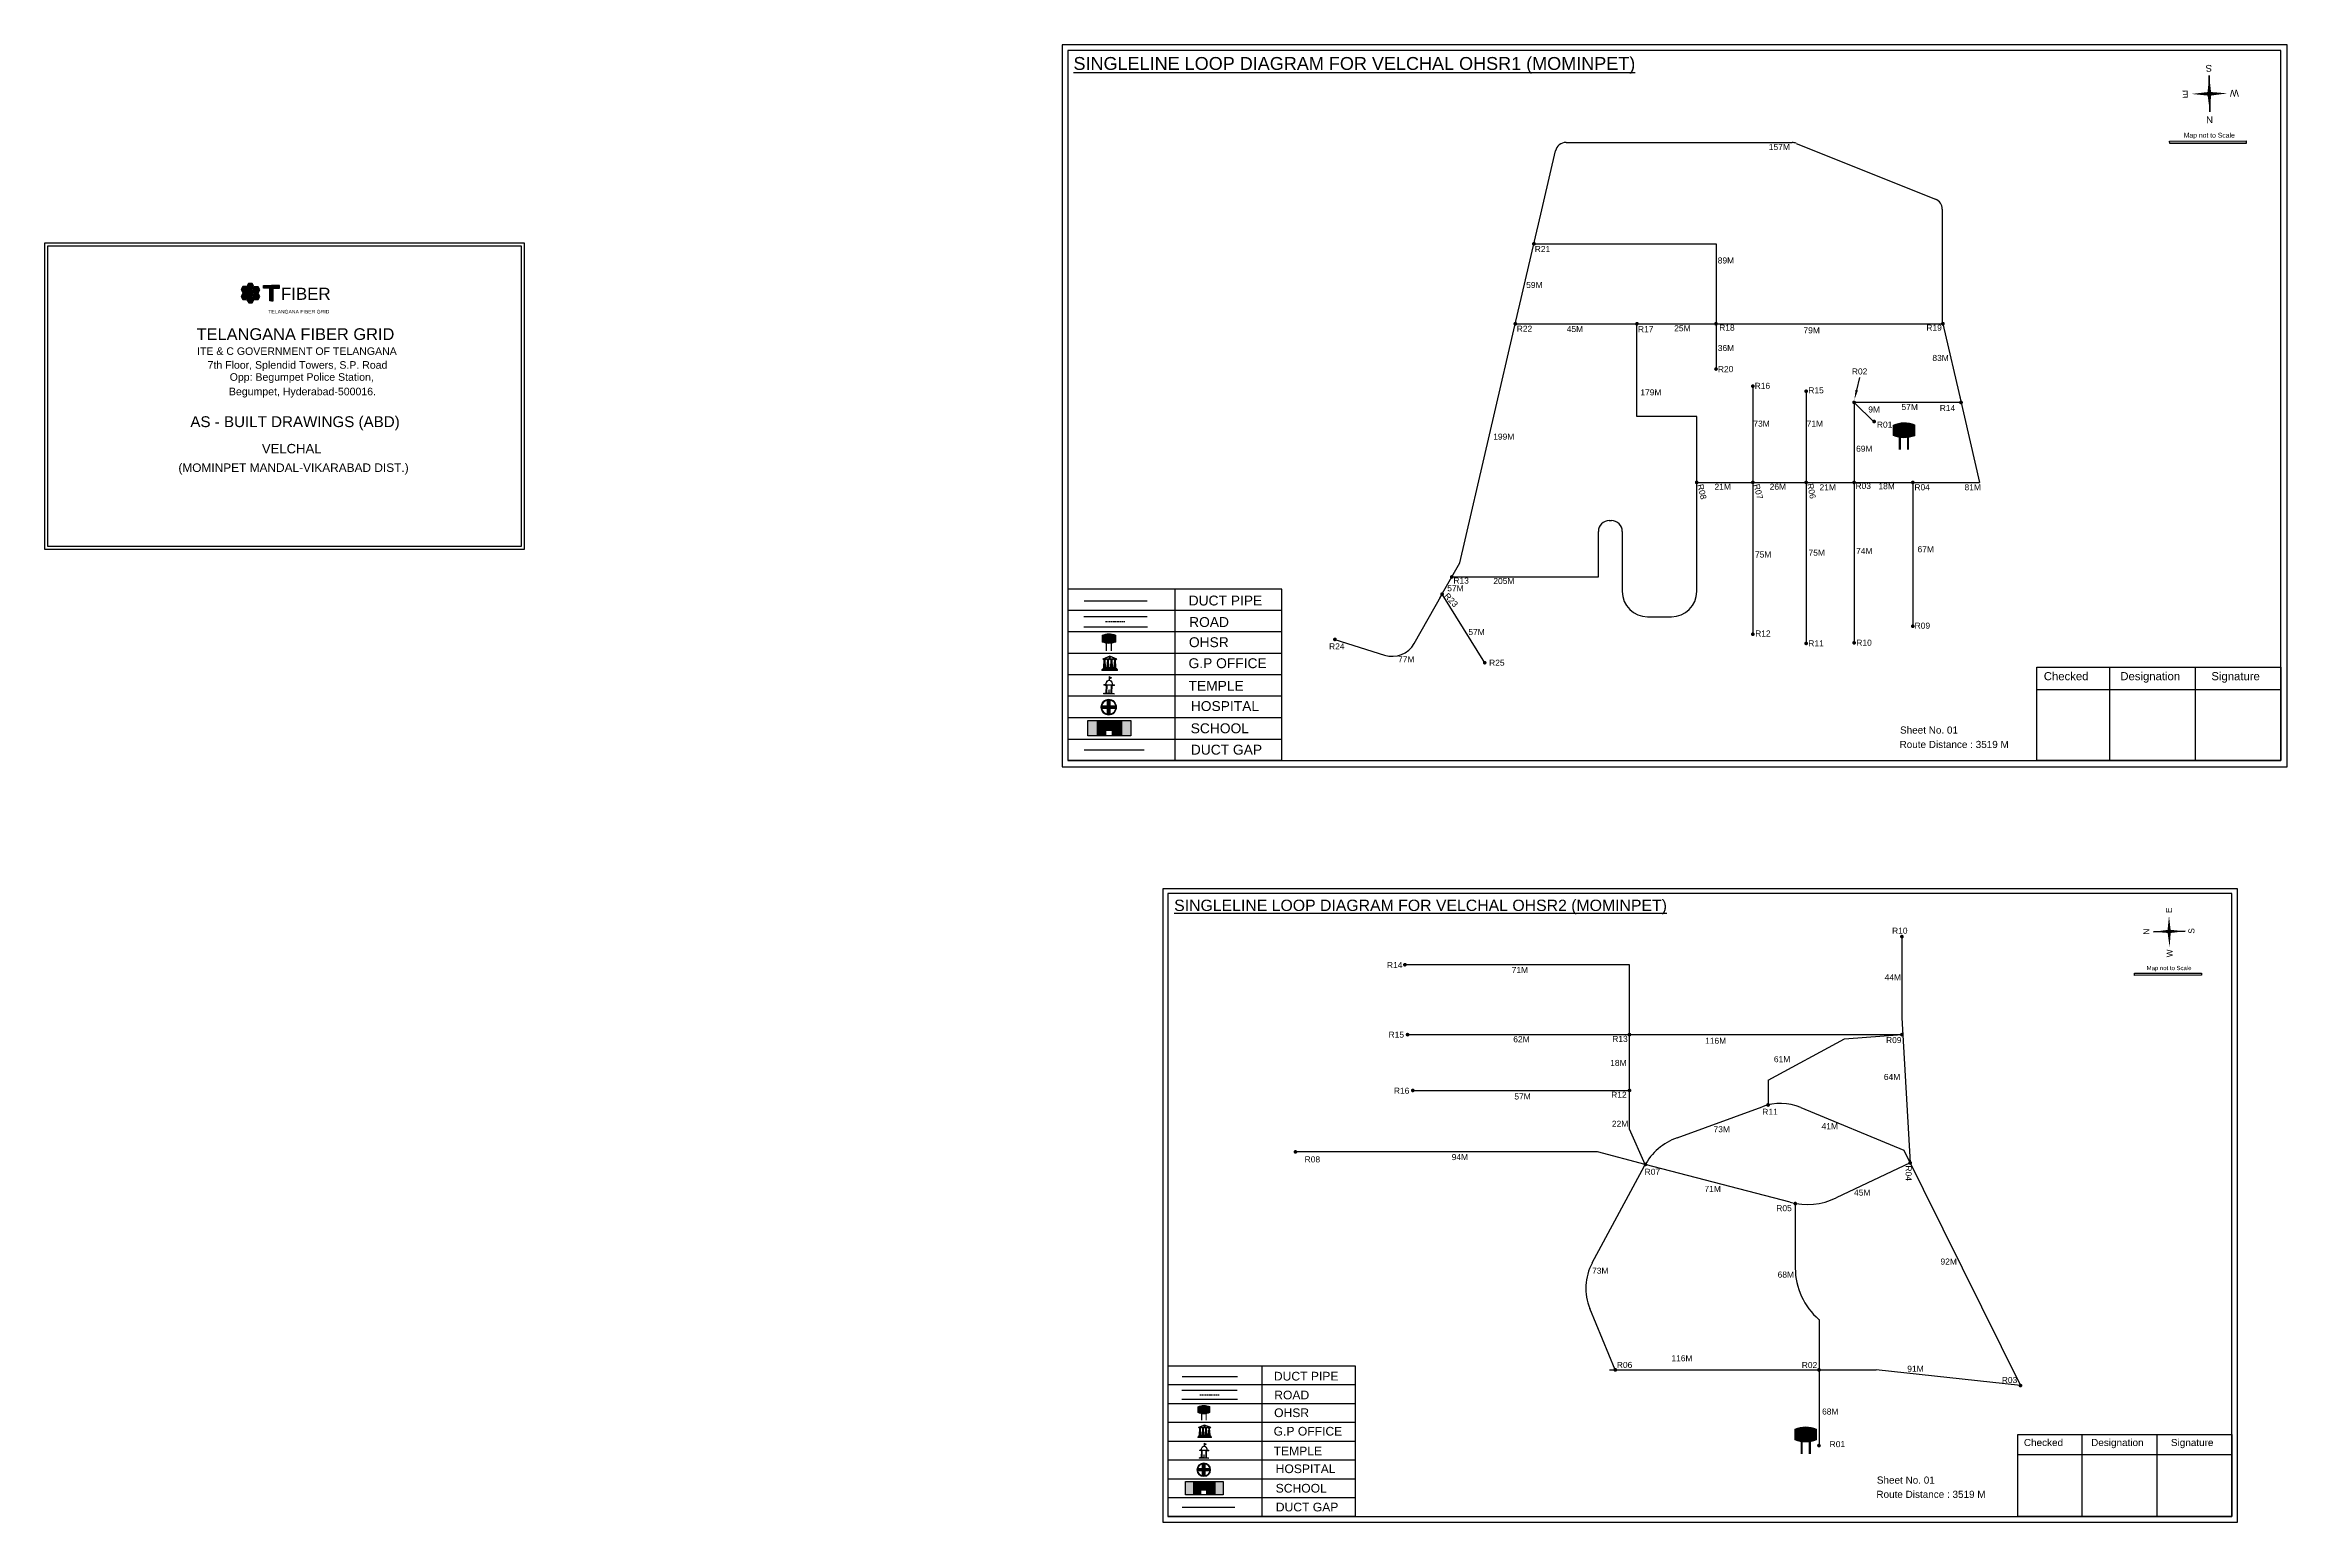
# Model space of a CAD drawing. Header units: inches. Extents: x 740 to 9019, y 644 to 1868.
# Drawn here: x 740 to 2597, y 644 to 1868 of the extents above; entities that cross this region are included whole.
import ezdxf
from ezdxf.enums import TextEntityAlignment as Align

# ---------------------------------------------------------------- set-up
doc = ezdxf.new("R2010")
doc.units = ezdxf.units.IN
doc.header["$MEASUREMENT"] = 0
doc.linetypes.add('DASHEDX2', pattern=[1.5, 1, -0.5])
for name, color, linetype in [('Asbuilt_title', 7, 'Continuous'), ('LANDMARK', 7, 'Continuous'), ('OHT', 7, 'Continuous'), ('pipe', 5, 'Continuous'), ('ROW', 5, 'Continuous')]:
    doc.layers.add(name, color=color, linetype=linetype)
doc.styles.add('200', font='swisse.ttf')
doc.styles.get("Standard").update_dxf_attribs({"font": 'arial.ttf'})

# ---------------------------------------------------------------- blocks, each defined once
blk = doc.blocks.new('OHT')
at = {"linetype": 'Continuous', "lineweight": 0, "true_color": 0x0ffffc}
blk.add_hatch(color=4, dxfattribs=at).paths.add_polyline_path([(0.012, 1), (0, 1, 0.101323), (-0.4, 0.916), (-0.4, 0.525, 0.194075), (0.399, 0.521), (0.399, 0.921, 0.097877)])
at = {"color": 4, "linetype": 'Continuous', "lineweight": 0, "true_color": 0x0ffffc, "flags": 128}
for points in [[(-0.4, 0.525), (-0.4, 0.916)], [(0.399, 0.521), (0.399, 0.921)]]:
    blk.add_lwpolyline(points, dxfattribs=at)
at = {"color": 4, "linetype": 'Continuous', "lineweight": 0, "true_color": 0x0ffffc, "const_width": 0.075, "flags": 128}
for points in [[(-0.15, 0), (-0.15, 0.475)], [(0.15, 0), (0.15, 0.473)]]:
    blk.add_lwpolyline(points, dxfattribs=at)
at = {"color": 4, "linetype": 'Continuous', "lineweight": 0, "true_color": 0x0ffffc}
for centre, radius, start, end in [((0.006, -0.019), 1.019, 67.31091, 113.47108), ((0.004, 1.513), 1.068, 247.76824, 291.70073)]:
    blk.add_arc(centre, radius, start, end, dxfattribs=at)
blk = doc.blocks.new('Government_Office')
at = {"linetype": 'Continuous', "lineweight": 0, "true_color": 0xff0000}
for points in [[(-0.5, 0.05), (0.5, 0.05), (0.5, 0), (-0.5, 0)], [(-0.45, 0.08), (-0.45, 0.12), (0.45, 0.12), (0.45, 0.08)], [(-0.4, 0.14), (-0.4, 0.18), (0.4, 0.18), (0.4, 0.14)]]:
    blk.add_hatch(color=1, dxfattribs=at).paths.add_polyline_path(points)
h = blk.add_hatch(color=1, dxfattribs=at)
h.paths.add_polyline_path([(0.44, 0.72), (0.45, 0.75), (0, 0.93), (-0.45, 0.75), (-0.44, 0.72)])
h.paths.add_polyline_path([(0.36, 0.75), (-0.36, 0.75), (0, 0.9)], flags=16)
h.paths.add_polyline_path([(0, 0.78, -1), (0, 0.87, -1)], flags=0)
h = blk.add_hatch(color=1, dxfattribs=at)
edge = h.paths.add_edge_path()
edge.add_line((-0.27, 0.2), (-0.3, 0.68))
edge.add_line((-0.3, 0.68), (-0.29, 0.68))
edge.add_arc((-0.28, 0.69), 0.0176, 225.304, 441.5659)
edge.add_line((-0.28, 0.7), (-0.39, 0.7))
edge.add_arc((-0.39, 0.69), 0.0176, 98.4341, 314.696)
edge.add_line((-0.38, 0.68), (-0.37, 0.68))
edge.add_line((-0.37, 0.68), (-0.4, 0.2))
edge.add_line((-0.4, 0.2), (-0.27, 0.2))
h = blk.add_hatch(color=1, dxfattribs=at)
edge = h.paths.add_edge_path()
edge.add_line((-0.05, 0.2), (-0.07, 0.68))
edge.add_line((-0.07, 0.68), (-0.07, 0.68))
edge.add_arc((-0.05, 0.69), 0.0176, 225.304, 441.5659)
edge.add_line((-0.05, 0.7), (-0.17, 0.7))
edge.add_arc((-0.17, 0.69), 0.0176, 98.4341, 314.696)
edge.add_line((-0.16, 0.68), (-0.15, 0.68))
edge.add_line((-0.15, 0.68), (-0.18, 0.2))
edge.add_line((-0.18, 0.2), (-0.05, 0.2))
h = blk.add_hatch(color=1, dxfattribs=at)
edge = h.paths.add_edge_path()
edge.add_arc((0, 0.83), 0.0467, 90, 270)
edge.add_arc((0, 0.83), 0.0467, 270, 450)
h = blk.add_hatch(color=1, dxfattribs=at)
edge = h.paths.add_edge_path()
edge.add_line((0.18, 0.2), (0.15, 0.68))
edge.add_line((0.15, 0.68), (0.16, 0.68))
edge.add_arc((0.17, 0.69), 0.0176, 225.304, 441.5659)
edge.add_line((0.17, 0.7), (0.05, 0.7))
edge.add_arc((0.05, 0.69), 0.0176, 98.4341, 314.696)
edge.add_line((0.07, 0.68), (0.07, 0.68))
edge.add_line((0.07, 0.68), (0.05, 0.2))
edge.add_line((0.05, 0.2), (0.18, 0.2))
h = blk.add_hatch(color=1, dxfattribs=at)
edge = h.paths.add_edge_path()
edge.add_line((0.4, 0.2), (0.37, 0.68))
edge.add_line((0.37, 0.68), (0.38, 0.68))
edge.add_arc((0.39, 0.69), 0.0176, 225.304, 441.5659)
edge.add_line((0.4, 0.7), (0.28, 0.7))
edge.add_arc((0.28, 0.69), 0.0176, 98.4341, 314.696)
edge.add_line((0.29, 0.68), (0.3, 0.68))
edge.add_line((0.3, 0.68), (0.27, 0.2))
edge.add_line((0.27, 0.2), (0.4, 0.2))
at = {"color": 1, "linetype": 'Continuous', "lineweight": 0, "true_color": 0xff0000, "flags": 128}
for points in [[(-0.5, 0.05), (0.5, 0.05), (0.5, 0), (-0.5, 0)], [(-0.45, 0.75), (-0.44, 0.72), (0.44, 0.72), (0.45, 0.75), (0, 0.93)], [(-0.45, 0.08), (-0.45, 0.12), (0.45, 0.12), (0.45, 0.08)], [(-0.4, 0.14), (-0.4, 0.18), (0.4, 0.18), (0.4, 0.14)], [(-0.36, 0.75), (0.36, 0.75), (0, 0.9)]]:
    blk.add_lwpolyline(points, close=True, dxfattribs=at)
for points in [[(-0.27, 0.2), (-0.3, 0.68), (-0.29, 0.68, 1.379694), (-0.28, 0.7), (-0.39, 0.7, 1.379694), (-0.38, 0.68), (-0.37, 0.68), (-0.4, 0.2)], [(-0.05, 0.2), (-0.07, 0.68), (-0.07, 0.68, 1.379694), (-0.05, 0.7), (-0.17, 0.7, 1.379694), (-0.16, 0.68), (-0.15, 0.68), (-0.18, 0.2)], [(0, 0.87, 1), (0, 0.78, 1)], [(0.18, 0.2), (0.15, 0.68), (0.16, 0.68, 1.379694), (0.17, 0.7), (0.05, 0.7, 1.379694), (0.07, 0.68), (0.07, 0.68), (0.05, 0.2)], [(0.4, 0.2), (0.37, 0.68), (0.38, 0.68, 1.379694), (0.4, 0.7), (0.28, 0.7, 1.379694), (0.29, 0.68), (0.3, 0.68), (0.27, 0.2)]]:
    blk.add_lwpolyline(points, format="xyb", close=True, dxfattribs=at)
blk = doc.blocks.new('Temple')
at = {"linetype": 'Continuous', "lineweight": 0, "true_color": 0xff0000}
h = blk.add_hatch(color=1, dxfattribs=at)
edge = h.paths.add_edge_path()
edge.add_line((0.17, 0.49), (0.22, 0.49))
edge.add_line((0.22, 0.49), (0.22, 0.5))
edge.add_line((0.22, 0.5), (0.31, 0.5))
edge.add_line((0.31, 0.5), (0.31, 0.53))
edge.add_line((0.31, 0.53), (0.26, 0.53))
edge.add_line((0.26, 0.53), (0.26, 0.54))
edge.add_line((0.26, 0.54), (0.2, 0.54))
edge.add_spline(control_points=[(0.2, 0.54), (0.2, 0.59), (0.19, 0.64), (0.14, 0.74), (0.09, 0.79), (0.03, 0.8), (0.02, 0.81), (0.01, 0.81)], knot_values=[4.712389, 4.712389, 4.712389, 4.712389, 5.278166, 5.278166, 6.117402, 6.117402, 6.223801, 6.223801, 6.223801, 6.223801], degree=3, periodic=0)
edge.add_line((0.01, 0.81), (0.01, 0.79))
edge.add_line((0.01, 0.79), (-0.01, 0.79))
edge.add_line((-0.01, 0.79), (-0.01, 0.81))
edge.add_spline(control_points=[(-0.01, 0.81), (-0.05, 0.8), (-0.1, 0.78), (-0.17, 0.7), (-0.2, 0.63), (-0.2, 0.55), (-0.2, 0.55), (-0.2, 0.54)], knot_values=[6.343965, 6.343965, 6.343965, 6.343965, 6.956638, 6.956638, 7.795874, 7.795874, 7.853982, 7.853982, 7.853982, 7.853982], degree=3, periodic=0)
edge.add_line((-0.2, 0.54), (-0.26, 0.54))
edge.add_line((-0.26, 0.54), (-0.26, 0.53))
edge.add_line((-0.26, 0.53), (-0.31, 0.53))
edge.add_line((-0.31, 0.53), (-0.31, 0.5))
edge.add_line((-0.31, 0.5), (-0.22, 0.5))
edge.add_line((-0.22, 0.5), (-0.22, 0.49))
edge.add_line((-0.22, 0.49), (-0.17, 0.49))
edge.add_line((-0.17, 0.49), (-0.17, 0.07))
edge.add_arc((-0.2, 0.07), 0.03, -90, 0, ccw=False)
edge.add_line((-0.2, 0.04), (-0.26, 0.04))
edge.add_line((-0.26, 0.04), (-0.26, 0.03))
edge.add_line((-0.26, 0.03), (-0.31, 0.03))
edge.add_line((-0.31, 0.03), (-0.31, 0))
edge.add_line((-0.31, 0), (0.31, 0))
edge.add_line((0.31, 0), (0.31, 0.03))
edge.add_line((0.31, 0.03), (0.26, 0.03))
edge.add_line((0.26, 0.03), (0.26, 0.04))
edge.add_line((0.26, 0.04), (0.2, 0.04))
edge.add_arc((0.2, 0.07), 0.03, 180, 270, ccw=False)
edge.add_line((0.17, 0.07), (0.17, 0.49))
h.paths.add_polyline_path([(0.12, 0.07, -0.414214), (0.1, 0.04), (0.05, 0.04), (0.05, 0.03), (-0.05, 0.03), (-0.05, 0.04), (-0.1, 0.04, -0.414214), (-0.12, 0.07), (-0.12, 0.5), (0.12, 0.5)], flags=16)
edge = h.paths.add_edge_path(flags=16)
edge.add_ellipse((0, 0.54), major_axis=(0, 0.242), ratio=0.722808, start_angle=270, end_angle=450, ccw=False)
edge.add_line((0.17, 0.54), (-0.17, 0.54))
h.paths.add_polyline_path([(0.01, 0.23), (0.01, 0.07), (-0.01, 0.07), (-0.01, 0.23)], flags=0)
at = {"linetype": 'Continuous', "lineweight": 0, "true_color": 0xe66000}
blk.add_hatch(color=32, dxfattribs=at).paths.add_polyline_path([(-0.01, 1), (0.15, 0.93), (0, 0.85)])
at = {"linetype": 'Continuous', "lineweight": 0, "true_color": 0xff0000}
h = blk.add_hatch(color=1, dxfattribs=at)
edge = h.paths.add_edge_path()
edge.add_line((0.01, 0.86), (0, 0.85))
edge.add_line((0, 0.85), (0, 0.93))
edge.add_line((0, 0.93), (-0.01, 0.93))
edge.add_line((-0.01, 0.93), (-0.01, 0.81))
edge.add_spline(control_points=[(-0.01, 0.81), (0, 0.81), (0, 0.81), (0.01, 0.81)], knot_values=[6.223801, 6.223801, 6.223801, 6.223801, 6.343965, 6.343965, 6.343965, 6.343965], degree=3, periodic=0)
edge.add_line((0.01, 0.81), (0.01, 0.86))
h = blk.add_hatch(color=1, dxfattribs=at)
edge = h.paths.add_edge_path()
edge.add_line((0.01, 0.79), (0.01, 0.81))
edge.add_spline(control_points=[(0.01, 0.81), (0, 0.81), (0, 0.81), (-0.01, 0.81)], knot_values=[6.223801, 6.223801, 6.223801, 6.223801, 6.343965, 6.343965, 6.343965, 6.343965], degree=3, periodic=0)
edge.add_line((-0.01, 0.81), (-0.01, 0.79))
edge.add_line((-0.01, 0.79), (0.01, 0.79))
at = {"color": 1, "linetype": 'Continuous', "lineweight": 0, "true_color": 0xff0000, "flags": 128}
blk.add_lwpolyline([(0.2, 0.54), (0.26, 0.54), (0.26, 0.53), (0.31, 0.53), (0.31, 0.5), (0.22, 0.5), (0.22, 0.49), (0.17, 0.49), (0.17, 0.07, 0.414214), (0.2, 0.04), (0.26, 0.04), (0.26, 0.03), (0.31, 0.03), (0.31, 0), (-0.31, 0), (-0.31, 0.03), (-0.26, 0.03), (-0.26, 0.04), (-0.2, 0.04, 0.414214), (-0.17, 0.07), (-0.17, 0.49), (-0.22, 0.49), (-0.22, 0.5), (-0.31, 0.5), (-0.31, 0.53), (-0.26, 0.53), (-0.26, 0.54), (-0.2, 0.54)], format="xyb", dxfattribs=at)
blk.add_lwpolyline([(-0.17, 0.54), (0.17, 0.54)], dxfattribs=at)
blk.add_lwpolyline([(0.12, 0.5), (0.12, 0.07, -0.414214), (0.1, 0.04), (0.05, 0.04), (0.05, 0.03), (-0.05, 0.03), (-0.05, 0.04), (-0.1, 0.04, -0.414214), (-0.12, 0.07), (-0.12, 0.5)], format="xyb", close=True, dxfattribs=at)
at = {"color": 32, "linetype": 'Continuous', "lineweight": 0, "true_color": 0xe66000, "flags": 128}
blk.add_lwpolyline([(-0.01, 1), (0.15, 0.93), (0, 0.85), (-0.01, 1)], dxfattribs=at)
at = {"color": 1, "linetype": 'Continuous', "lineweight": 0, "true_color": 0xff0000, "flags": 128}
for points in [[(0.01, 0.93), (-0.01, 0.93), (-0.01, 0.79), (0.01, 0.79)], [(0.01, 0.23), (-0.01, 0.23), (-0.01, 0.07), (0.01, 0.07)]]:
    blk.add_lwpolyline(points, close=True, dxfattribs=at)
at = {"color": 1, "linetype": 'Continuous', "lineweight": 0, "true_color": 0xff0000}
blk.add_ellipse((0, 0.54), major_axis=(0, 0.242), ratio=0.722808, start_param=4.712389, end_param=7.853982, dxfattribs=at)
blk.add_open_spline([(0.2, 0.54), (0.2, 0.59), (0.19, 0.64), (0.14, 0.74), (0.09, 0.79), (-0.02, 0.82), (-0.08, 0.79), (-0.17, 0.7), (-0.2, 0.63), (-0.2, 0.55), (-0.2, 0.55), (-0.2, 0.54)], degree=3, knots=[4.712389, 4.712389, 4.712389, 4.712389, 5.278166, 5.278166, 6.117402, 6.117402, 6.956638, 6.956638, 7.795874, 7.795874, 7.853982, 7.853982, 7.853982, 7.853982], dxfattribs=at)
blk = doc.blocks.new('*U16')
at = {"color": 0, "linetype": 'DASHEDX2', "transparency": 16777216}
blk.add_line((-8.2, 0), (8, 0), dxfattribs=at)
blk = doc.blocks.new('Hospital')
at = {"linetype": 'Continuous', "lineweight": 0, "true_color": 0x000000}
h = blk.add_hatch(color=18, dxfattribs=at)
h.paths.add_polyline_path([(-0.5, 0, 1), (0.5, 0, 1)])
h.paths.add_polyline_path([(0.45, 0, -1), (-0.45, 0, -1)], flags=16)
at = {"linetype": 'Continuous', "true_color": 0xff0000}
blk.add_hatch(color=1, dxfattribs=at).paths.add_polyline_path([(-0.39, 0.08), (-0.08, 0.08), (-0.08, 0.39), (0.08, 0.39), (0.08, 0.08), (0.39, 0.08), (0.39, -0.08), (0.08, -0.08), (0.08, -0.39), (-0.08, -0.39), (-0.08, -0.08), (-0.39, -0.08)])
at = {"color": 1, "linetype": 'Continuous', "true_color": 0xff0000, "flags": 128}
blk.add_lwpolyline([(-0.39, 0.08), (-0.08, 0.08), (-0.08, 0.39), (0.08, 0.39), (0.08, 0.08), (0.39, 0.08), (0.39, -0.08), (0.08, -0.08), (0.08, -0.39), (-0.08, -0.39), (-0.08, -0.08), (-0.39, -0.08)], close=True, dxfattribs=at)
at = {"color": 18, "linetype": 'Continuous', "lineweight": 0, "true_color": 0x000000}
for radius in [0.5, 0.446]:
    blk.add_circle((0, 0), radius, dxfattribs=at)
blk = doc.blocks.new('*U18')
at = {"color": 0, "linetype": 'DASHEDX2', "transparency": 16777216}
blk.add_line((-8.2, 0), (8, 0), dxfattribs=at)

msp = doc.modelspace()

# ---------------------------------------------------------------- hatches: boundary and pattern name
at = {"true_color": 0x0093dd}
h = msp.add_hatch(color=142, dxfattribs=at)
h.dxf.hatch_style = 1
h.paths.add_polyline_path([(2499.7, 1788.1), (2499.8, 1786), (2563, 1786.1), (2563, 1788.2)])
at = {"ltscale": 0.5}
h = msp.add_hatch(color=5, dxfattribs=at)
h.dxf.hatch_style = 1
h.paths.add_polyline_path([(1974.7, 1703, 1), (1971.5, 1703, 1)])
h = msp.add_hatch(color=256)
h.set_gradient(color1=(102, 0, 204), color2=(102, 0, 204), tint=1)
h.paths.add_polyline_path([(911.3, 1659.7), (912.7, 1662.1), (911.3, 1664.6), (908.4, 1664.6), (907, 1662.2), (908.4, 1659.7)])
h.paths.add_polyline_path([(911.3, 1665.2), (912.7, 1667.7), (911.3, 1670.1), (908.4, 1670.2), (907, 1667.7), (908.4, 1665.2)])
h.paths.add_polyline_path([(902.1, 1665.2), (903.5, 1662.7), (906.4, 1662.7), (907.9, 1665.2), (906.4, 1667.7), (903.6, 1667.7)])
h.paths.add_polyline_path([(903.5, 1657), (906.4, 1657), (907.9, 1659.5), (906.4, 1662), (903.6, 1662), (902.1, 1659.5)])
h.paths.add_polyline_path([(907, 1656.6), (908.5, 1654.1), (911.3, 1654.1), (912.8, 1656.6), (911.4, 1659.1), (908.5, 1659.1)])
h.paths.add_polyline_path([(913.3, 1656.8), (916.2, 1656.8), (917.6, 1659.3), (916.2, 1661.8), (913.3, 1661.8), (911.9, 1659.3)])
h.paths.add_polyline_path([(916.2, 1667.4), (913.3, 1667.4), (911.9, 1664.9), (913.3, 1662.5), (916.2, 1662.4), (917.6, 1664.9)])
h = msp.add_hatch(color=256)
h.set_gradient(color1=(102, 0, 204), color2=(102, 0, 204), tint=1)
h.paths.add_polyline_path([(928.7, 1666.4), (934, 1666.4), (934, 1668.5), (927.4, 1668.5), (920.8, 1668.5), (920.8, 1666.4), (926.1, 1666.4), (926.1, 1655.9), (927.4, 1655.9), (928.7, 1655.9)])
h = msp.add_hatch(color=5, dxfattribs=at)
h.dxf.hatch_style = 1
h.paths.add_polyline_path([(1959.3, 1636.8, 1), (1956.1, 1636.8, 1)])
h = msp.add_hatch(color=5, dxfattribs=at)
h.dxf.hatch_style = 1
h.paths.add_polyline_path([(2060, 1636.8, 1), (2056.9, 1636.8, 1)])
h = msp.add_hatch(color=5, dxfattribs=at)
h.dxf.hatch_style = 1
h.paths.add_polyline_path([(2125.5, 1636.8, 1), (2122.4, 1636.8, 1)])
h = msp.add_hatch(color=5, dxfattribs=at)
h.dxf.hatch_style = 1
h.paths.add_polyline_path([(2313.5, 1636.8, 1), (2310.3, 1636.8, 1)])
h = msp.add_hatch(color=5, dxfattribs=at)
h.dxf.hatch_style = 1
h.paths.add_polyline_path([(2125.5, 1599.3, 1), (2122.4, 1599.3, 1)])
h = msp.add_hatch(color=5, dxfattribs=at)
h.dxf.hatch_style = 1
h.paths.add_polyline_path([(2156, 1585.1, 1), (2152.9, 1585.1, 1)])
h = msp.add_hatch(color=5, dxfattribs=at)
h.dxf.hatch_style = 1
h.paths.add_polyline_path([(2200.2, 1580.9, 1), (2197.1, 1580.9, 1)])
h = msp.add_hatch(color=5, dxfattribs=at)
h.dxf.hatch_style = 1
h.paths.add_polyline_path([(2239.9, 1571.7, 1), (2236.8, 1571.7, 1)])
h = msp.add_hatch(color=5, dxfattribs=at)
h.dxf.hatch_style = 1
h.paths.add_polyline_path([(2328.5, 1571.7, 1), (2325.3, 1571.7, 1)])
h = msp.add_hatch(color=5, dxfattribs=at)
h.dxf.hatch_style = 1
h.paths.add_polyline_path([(2256.5, 1555.8, 1), (2253.4, 1555.8, 1)])
h = msp.add_hatch(color=5, dxfattribs=at)
h.dxf.hatch_style = 1
h.paths.add_polyline_path([(2109.5, 1505.4, 1), (2106.4, 1505.4, 1)])
h = msp.add_hatch(color=5, dxfattribs=at)
h.dxf.hatch_style = 1
h.paths.add_polyline_path([(2156, 1505.4, 1), (2152.9, 1505.4, 1)])
h = msp.add_hatch(color=5, dxfattribs=at)
h.dxf.hatch_style = 1
h.paths.add_polyline_path([(2200.2, 1505.4, 1), (2197.1, 1505.4, 1)])
h = msp.add_hatch(color=5, dxfattribs=at)
h.dxf.hatch_style = 1
h.paths.add_polyline_path([(2239.9, 1505.4, 1), (2236.8, 1505.4, 1)])
h = msp.add_hatch(color=5, dxfattribs=at)
h.dxf.hatch_style = 1
h.paths.add_polyline_path([(2288.5, 1505.4, 1), (2285.4, 1505.4, 1)])
h = msp.add_hatch(color=5, dxfattribs=at)
h.dxf.hatch_style = 1
h.paths.add_polyline_path([(1898.6, 1412.9, 1), (1895.5, 1412.9, 1)])
h = msp.add_hatch(color=5, dxfattribs=at)
h.dxf.hatch_style = 1
h.paths.add_polyline_path([(1906.6, 1427.1, 1), (1903.5, 1427.1, 1)])
h = msp.add_hatch(color=5, dxfattribs=at)
h.dxf.hatch_style = 1
h.paths.add_polyline_path([(1809.8, 1375.4, 1), (1806.7, 1375.4, 1)])
h = msp.add_hatch(color=5, dxfattribs=at)
h.dxf.hatch_style = 1
h.paths.add_polyline_path([(2156, 1379.7, 1), (2152.9, 1379.7, 1)])
h = msp.add_hatch(color=5, dxfattribs=at)
h.dxf.hatch_style = 1
h.paths.add_polyline_path([(2288.5, 1386.3, 1), (2285.4, 1386.3, 1)])
h = msp.add_hatch(color=5, dxfattribs=at)
h.dxf.hatch_style = 1
h.paths.add_polyline_path([(1933.9, 1356.1, 1), (1930.8, 1356.1, 1)])
h = msp.add_hatch(color=5, dxfattribs=at)
h.dxf.hatch_style = 1
h.paths.add_polyline_path([(2200.2, 1372.1, 1), (2197.1, 1372.1, 1)])
h = msp.add_hatch(color=5, dxfattribs=at)
h.dxf.hatch_style = 1
h.paths.add_polyline_path([(2239.9, 1372.6, 1), (2236.8, 1372.6, 1)])
at = {"true_color": 0xc8c92d}
h = msp.add_hatch(color=52, dxfattribs=at)
h.dxf.hatch_style = 1
h.paths.add_polyline_path([(1610.8, 1308.2), (1603.7, 1308.2), (1603.7, 1295.6), (1610.8, 1295.6)])
h.paths.add_polyline_path([(1639.1, 1308.2), (1632.1, 1308.2), (1632.1, 1295.6), (1639.1, 1295.6)])
at = {"true_color": 0x293189}
h = msp.add_hatch(color=177, dxfattribs=at)
h.dxf.hatch_style = 1
h.paths.add_polyline_path([(1632.1, 1308.2), (1610.8, 1308.2), (1610.8, 1295.6), (1618.8, 1295.6), (1618.8, 1299.7), (1623.2, 1299.7), (1623.2, 1295.6), (1632.1, 1295.6)])
h.paths.add_polyline_path([(1613.8, 1305.4), (1612.2, 1305.4), (1612.2, 1306.8), (1613.8, 1306.8)], flags=16)
h.paths.add_polyline_path([(1628.5, 1305.4), (1628.5, 1306.8), (1630.1, 1306.8), (1630.1, 1305.4)], flags=16)
at = {"ltscale": 0.5}
h = msp.add_hatch(color=5, dxfattribs=at)
h.dxf.hatch_style = 1
h.paths.add_polyline_path([(2279.5, 1129.3, 1), (2276.4, 1129.3, 1)])
h = msp.add_hatch(color=5, dxfattribs=at)
h.dxf.hatch_style = 1
h.paths.add_polyline_path([(1867.8, 1106, 1), (1864.7, 1106, 1)])
at = {"true_color": 0x0093dd}
h = msp.add_hatch(color=142, dxfattribs=at)
h.dxf.hatch_style = 1
h.paths.add_polyline_path([(2470.5, 1099), (2470.5, 1097.2), (2526, 1097.3), (2526, 1099.1)])
at = {"ltscale": 0.5}
h = msp.add_hatch(color=5, dxfattribs=at)
h.dxf.hatch_style = 1
h.paths.add_polyline_path([(1870, 1048.1, 1), (1866.9, 1048.1, 1)])
h = msp.add_hatch(color=5, dxfattribs=at)
h.dxf.hatch_style = 1
h.paths.add_polyline_path([(2053.8, 1048.1, 1), (2050.7, 1048.1, 1)])
h = msp.add_hatch(color=5, dxfattribs=at)
h.dxf.hatch_style = 1
h.paths.add_polyline_path([(2279.5, 1048.1, 1), (2276.4, 1048.1, 1)])
h = msp.add_hatch(color=5, dxfattribs=at)
h.dxf.hatch_style = 1
h.paths.add_polyline_path([(1874.3, 1001.9, 1), (1871.2, 1001.9, 1)])
h = msp.add_hatch(color=5, dxfattribs=at)
h.dxf.hatch_style = 1
h.paths.add_polyline_path([(2053.8, 1001.9, 1), (2050.7, 1001.9, 1)])
h = msp.add_hatch(color=5, dxfattribs=at)
h.dxf.hatch_style = 1
h.paths.add_polyline_path([(2168.7, 989.9, 1), (2165.5, 989.9, 1)])
h = msp.add_hatch(color=5, dxfattribs=at)
h.dxf.hatch_style = 1
h.paths.add_polyline_path([(1777.1, 951, 1), (1774, 951, 1)])
h = msp.add_hatch(color=5, dxfattribs=at)
h.dxf.hatch_style = 1
h.paths.add_polyline_path([(2067, 940.6, 1), (2063.9, 940.6, 1)])
h = msp.add_hatch(color=5, dxfattribs=at)
h.dxf.hatch_style = 1
h.paths.add_polyline_path([(2286.3, 941.9, 1), (2283.2, 941.9, 1)])
h = msp.add_hatch(color=5, dxfattribs=at)
h.dxf.hatch_style = 1
h.paths.add_polyline_path([(2191.2, 908.2, 1), (2188.1, 908.2, 1)])
h = msp.add_hatch(color=5, dxfattribs=at)
h.dxf.hatch_style = 1
h.paths.add_polyline_path([(2042.1, 770.5, 1), (2039, 770.5, 1)])
h = msp.add_hatch(color=5, dxfattribs=at)
h.dxf.hatch_style = 1
h.paths.add_polyline_path([(2210.8, 770.5, 1), (2207.7, 770.5, 1)])
h = msp.add_hatch(color=5, dxfattribs=at)
h.dxf.hatch_style = 1
h.paths.add_polyline_path([(2377.7, 757.5, 1), (2374.6, 757.5, 1)])
h = msp.add_hatch(color=5, dxfattribs=at)
h.dxf.hatch_style = 1
h.paths.add_polyline_path([(2210.8, 707.8, 1), (2207.7, 707.8, 1)])
at = {"true_color": 0xc8c92d}
h = msp.add_hatch(color=52, dxfattribs=at)
h.dxf.hatch_style = 1
h.paths.add_polyline_path([(1690.7, 678.1), (1684.5, 678.1), (1684.5, 667), (1690.7, 667)])
h.paths.add_polyline_path([(1715.5, 678.1), (1709.4, 678.1), (1709.4, 667), (1715.5, 667)])
at = {"true_color": 0x293189}
h = msp.add_hatch(color=177, dxfattribs=at)
h.dxf.hatch_style = 1
h.paths.add_polyline_path([(1709.4, 678.1), (1690.7, 678.1), (1690.7, 667), (1697.7, 667), (1697.7, 670.6), (1701.6, 670.6), (1701.6, 667), (1709.4, 667)])
h.paths.add_polyline_path([(1693.4, 675.6), (1692, 675.6), (1692, 676.9), (1693.4, 676.9)], flags=16)
h.paths.add_polyline_path([(1706.2, 675.6), (1706.2, 676.9), (1707.6, 676.9), (1707.6, 675.6)], flags=16)

# ---------------------------------------------------------------- linework, layer by layer
for p, q in [((2532.5, 1842.3), (2533, 1812.4)), ((2533, 1812.4), (2532.5, 1842.3)), ((2532.5, 1842.3), (2533, 1812.4)), ((2532.7, 1827.4), (2532.5, 1842.3)), ((920.8, 1666.4), (920.8, 1668.5)), ((920.8, 1668.5), (927.4, 1668.5)), ((926.1, 1666.4), (920.8, 1666.4)), ((926.1, 1655.9), (926.1, 1666.4)), ((927.4, 1655.9), (926.1, 1655.9)), ((934, 1668.5), (927.4, 1668.5)), ((928.7, 1655.9), (927.4, 1655.9)), ((927.4, 1655.9), (928.7, 1655.9)), ((928.7, 1655.9), (928.7, 1666.4)), ((928.7, 1666.4), (934, 1666.4)), ((934, 1666.4), (934, 1668.5)), ((2240.5, 1581.8), (2243, 1592.3)), ((1587, 1417), (1587, 1276.6)), ((1675.7, 1417), (1675.7, 1275.2)), ((1764.3, 1399.3), (1587, 1399.3)), ((1600.3, 1394.4), (1652.6, 1394.4)), ((1764.3, 1381.6), (1587, 1381.6)), ((1600.3, 1385.8), (1652.9, 1385.8)), ((1764.3, 1363.8), (1587, 1363.8)), ((1764.3, 1346.1), (1587, 1346.1)), ((1764.3, 1328.4), (1587, 1328.4)), ((1587, 1310.6), (1764.3, 1310.6)), ((1587, 1292.9), (1764.3, 1292.9)), ((1587, 1276.6), (1587, 1275.2)), ((1587, 1276.3), (1587, 1275.2)), ((1764.3, 1275.2), (1587, 1275.2)), ((2512.6, 1133.7), (2486.3, 1133.3)), ((2486.3, 1133.3), (2512.6, 1133.7)), ((2512.6, 1133.7), (2486.3, 1133.3)), ((2499.4, 1133.5), (2512.6, 1133.7)), ((1669.9, 773.5), (1669.9, 650.3)), ((1747.6, 773.5), (1747.6, 649.1)), ((1825.4, 758), (1669.9, 758)), ((1681.5, 753.7), (1727.4, 753.7)), ((1681.5, 746.2), (1727.6, 746.2)), ((1825.4, 742.4), (1669.9, 742.4)), ((1825.4, 726.9), (1669.9, 726.9)), ((1825.4, 711.3), (1669.9, 711.3)), ((1825.4, 695.8), (1669.9, 695.8)), ((1669.9, 680.2), (1825.4, 680.2)), ((1669.9, 664.7), (1825.4, 664.7)), ((1669.9, 650.3), (1669.9, 649.1)), ((1669.8, 650.1), (1669.8, 649.1)), ((1825.4, 649.1), (1669.9, 649.1))]:
    msp.add_line(p, q)
at = {"color": 1}
for p, q in [((2533, 1812.4), (2532.7, 1827.4)), ((2486.3, 1133.3), (2499.4, 1133.5))]:
    msp.add_line(p, q, dxfattribs=at)
at = {"color": 5}
for p, q in [((2035.5, 1473.8), (2037.3, 1473.8)), ((2230.5, 1044.7), (2277.9, 1048.1))]:
    msp.add_line(p, q, dxfattribs=at)
at = {"color": 242, "true_color": 0xcd2027}
for p, q in [((2450, 1352.5), (2450, 1275.1)), ((2521, 1352.5), (2521, 1275.1)), ((2389.7, 1333.8), (2591.7, 1333.8)), ((2426.9, 716.9), (2426.9, 649.1)), ((2489.1, 716.9), (2489.1, 649.1)), ((2373.9, 700.5), (2551.2, 700.5))]:
    msp.add_line(p, q, dxfattribs=at)
for points in [[(1582.3, 1867.8), (1582.3, 1269.8), (2597.1, 1269.8), (2597.1, 1867.8)], [(1587, 1863.2), (1587, 1275.2), (2591.7, 1275.2), (2591.7, 1863.2)], [(903.5, 1662.7), (906.4, 1662.7), (907.9, 1665.2), (906.4, 1667.7), (903.6, 1667.7), (902.1, 1665.2)], [(903.5, 1657), (906.4, 1657), (907.9, 1659.5), (906.4, 1662), (903.6, 1662), (902.1, 1659.5)], [(908.4, 1665.2), (911.3, 1665.2), (912.7, 1667.7), (911.3, 1670.1), (908.4, 1670.2), (907, 1667.7)], [(908.4, 1659.7), (911.3, 1659.7), (912.7, 1662.1), (911.3, 1664.6), (908.4, 1664.6), (907, 1662.2)], [(908.5, 1654.1), (911.3, 1654.1), (912.8, 1656.6), (911.4, 1659.1), (908.5, 1659.1), (907, 1656.6)], [(913.3, 1662.5), (916.2, 1662.4), (917.6, 1664.9), (916.2, 1667.4), (913.3, 1667.4), (911.9, 1664.9)], [(913.3, 1656.8), (916.2, 1656.8), (917.6, 1659.3), (916.2, 1661.8), (913.3, 1661.8), (911.9, 1659.3)], [(1639.2, 1308.2), (1639.2, 1295.6), (1603.7, 1295.6), (1603.7, 1308.2)], [(1613.8, 1306.8), (1613.8, 1305.4), (1612.2, 1305.4), (1612.2, 1306.8)], [(1628.5, 1305.4), (1628.5, 1306.8), (1630.1, 1306.8), (1630.1, 1305.4)], [(1665.7, 1168.9), (1665.7, 644.4), (2555.9, 644.4), (2555.9, 1168.9)], [(1669.8, 1164.9), (1669.8, 649.1), (2551.2, 649.1), (2551.2, 1164.9)], [(1715.6, 678.1), (1715.6, 667), (1684.5, 667), (1684.5, 678.1)], [(1693.4, 676.9), (1693.4, 675.6), (1692, 675.6), (1692, 676.9)], [(1706.2, 675.6), (1706.2, 676.9), (1707.6, 676.9), (1707.6, 675.6)]]:
    msp.add_lwpolyline(points, close=True)
at = {"color": 142, "true_color": 0x0093dd}
for points in [[(2563, 1786.1), (2499.8, 1786), (2499.7, 1788.1), (2563, 1788.2), (2563, 1786.1)], [(2526, 1097.3), (2470.5, 1097.2), (2470.5, 1099), (2526, 1099.1), (2526, 1097.3)]]:
    msp.add_lwpolyline(points, dxfattribs=at)
for points in [[(1764.3, 1275.2), (1764.3, 1417), (1587, 1417)], [(1617.2, 1295.6), (1617.2, 1300.3), (1624.7, 1300.3), (1624.7, 1295.6)], [(1825.4, 649.1), (1825.4, 773.5), (1669.9, 773.5)], [(1696.4, 667), (1696.4, 671.1), (1702.9, 671.1), (1702.9, 667)]]:
    msp.add_lwpolyline(points)
at = {"color": 242, "true_color": 0xcd2027}
for points in [[(2591.7, 1275.1), (2389.7, 1275.1), (2389.7, 1352.5), (2591.7, 1352.5)], [(2551.2, 649.1), (2373.9, 649.1), (2373.9, 716.9), (2551.2, 716.9)]]:
    msp.add_lwpolyline(points, close=True, dxfattribs=at)
for points in [[(2534.2, 1827.4), (2531, 1827.3), (2532.5, 1842.3)], [(2534.2, 1827.4), (2531, 1827.3), (2532.5, 1842.3)], [(2532.7, 1828.8), (2532.8, 1825.6), (2517.8, 1827.1)], [(2532.7, 1828.8), (2532.8, 1825.6), (2517.8, 1827.1)], [(2532.7, 1828.8), (2532.8, 1825.6), (2547.7, 1827.6)], [(2532.7, 1828.8), (2532.8, 1825.6), (2547.7, 1827.6)], [(2241.5, 1581.6), (2239.5, 1582), (2238.6, 1573.8)], [(2500.7, 1133.5), (2497.9, 1133.5), (2499.2, 1146.6)], [(2500.7, 1133.5), (2497.9, 1133.5), (2499.2, 1146.6)], [(2500.7, 1133.5), (2497.9, 1133.5), (2499.7, 1120.3)], [(2500.7, 1133.5), (2497.9, 1133.5), (2499.7, 1120.3)], [(2499.5, 1132.2), (2499.4, 1135), (2512.6, 1133.7)], [(2499.5, 1132.2), (2499.4, 1135), (2512.6, 1133.7)]]:
    msp.add_solid(points)
at = {"color": 1}
for points in [[(2534.2, 1827.4), (2531, 1827.3), (2533, 1812.4)], [(2534.2, 1827.4), (2531, 1827.3), (2533, 1812.4)], [(2499.5, 1132.2), (2499.4, 1135), (2486.3, 1133.3)], [(2499.5, 1132.2), (2499.4, 1135), (2486.3, 1133.3)]]:
    msp.add_solid(points, dxfattribs=at)
at = {"layer": 'Asbuilt_title'}
for points in [[(739.6, 1449.8), (739.6, 1703.9), (1136.7, 1703.9), (1136.7, 1449.8)], [(742.1, 1452.3), (742.1, 1701.4), (1134.2, 1701.4), (1134.2, 1452.3)]]:
    msp.add_lwpolyline(points, close=True, dxfattribs=at)
at = {"layer": 'OHT', "color": 5}
for p, q in [((1600.5, 1407.4), (1652.8, 1407.4)), ((1681.7, 765.1), (1727.6, 765.1))]:
    msp.add_line(p, q, dxfattribs=at)
at = {"layer": 'OHT', "color": 1}
for p, q in [((1600.5, 1284), (1650.2, 1284)), ((1681.7, 656.9), (1725.3, 656.9))]:
    msp.add_line(p, q, dxfattribs=at)
at = {"layer": 'pipe'}
for p, q in [((1999.7, 1786.9), (2186.9, 1786.9)), ((2190.3, 1786.2), (2305.7, 1740.1)), ((1976, 1715.7), (1991, 1779.9)), ((2311.4, 1731.7), (2311.4, 1636.8)), ((1960.6, 1649.4), (1976.4, 1717)), ((1973.1, 1703), (2124, 1703)), ((2124, 1703), (2124, 1650.8)), ((1911.7, 1438.9), (1960.9, 1650.8)), ((1957.7, 1636.8), (2044.4, 1636.8)), ((2044.4, 1636.8), (2118, 1636.8)), ((2058.4, 1560), (2058.4, 1636.8)), ((2118, 1636.8), (2311.9, 1636.8)), ((2124, 1650.8), (2124, 1599.3)), ((2311.9, 1636.8), (2326.9, 1571.7)), ((2154.4, 1585.1), (2154.4, 1519.4)), ((2198.6, 1580.9), (2198.6, 1519.4)), ((2326.9, 1571.7), (2238.4, 1571.7)), ((2238.4, 1571.7), (2238.4, 1519.4)), ((2238.4, 1571.7), (2254.9, 1555.4)), ((2325.8, 1576.3), (2342.2, 1505.4)), ((2108, 1560), (2058.4, 1560)), ((2108, 1519.4), (2108, 1560)), ((2108, 1415.1), (2108, 1519.4)), ((2108, 1505.4), (2148.4, 1505.4)), ((2148.4, 1505.4), (2192.6, 1505.4)), ((2154.4, 1519.4), (2154.4, 1379.7)), ((2192.6, 1505.4), (2224.4, 1505.4)), ((2198.6, 1519.4), (2198.6, 1372.1)), ((2224.4, 1505.4), (2280.9, 1505.4)), ((2238.4, 1519.4), (2238.4, 1372.6)), ((2280.9, 1505.4), (2342.2, 1505.4)), ((2286.9, 1505.4), (2286.9, 1386.3)), ((2026.5, 1427.1), (2026.5, 1464.8)), ((2046.3, 1464.8), (2046.3, 1415.1)), ((1895.3, 1409.8), (1911.7, 1438.9)), ((1873.9, 1372.1), (1897, 1412.9)), ((1932.4, 1356.1), (1897, 1412.9)), ((1905, 1427.1), (2026.5, 1427.1)), ((2067.3, 1394.1), (2087, 1394.1)), ((1808.3, 1375.4), (1849.3, 1362.4)), ((2277.9, 1129.3), (2277.9, 1062.1)), ((2052.3, 1106), (1866.3, 1106)), ((2052.3, 1054.1), (2052.3, 1106)), ((2277.9, 1062.1), (2284.7, 941.9)), ((1868.4, 1048.1), (2058.3, 1048.1)), ((2052.3, 1015.9), (2052.3, 1054.1)), ((2058.3, 1048.1), (2277.9, 1048.1)), ((2167.1, 1010.3), (2230.5, 1044.7)), ((2052.3, 982.7), (2052.3, 1015.9)), ((2167.1, 1010.3), (2167.1, 989.9)), ((1872.8, 1001.9), (2052.3, 1001.9)), ((2091.7, 962.7), (2162.2, 988.4)), ((2194.1, 987.7), (2279.5, 952.3)), ((2052.3, 969.9), (2052.3, 982.7)), ((2065.4, 940.6), (2052.3, 969.9)), ((2025.8, 951), (1775.5, 951)), ((2065.4, 940.6), (2025.8, 951)), ((2279.5, 952.3), (2376.2, 757.5)), ((2021.4, 859), (2064.8, 939.5)), ((2185.3, 909.3), (2065.4, 940.6)), ((2284.7, 941.9), (2223.4, 912.9)), ((2189.6, 908.4), (2189.6, 854.8)), ((2040.5, 770.5), (2019.5, 821.3)), ((2209.3, 812.2), (2209.3, 707.8)), ((2035.6, 770.5), (2215.3, 770.5)), ((2215.3, 770.5), (2256.5, 770.5)), ((2376.2, 757.5), (2256.5, 770.5))]:
    msp.add_line(p, q, dxfattribs=at)
for centre, radius, start, end in [((1999.7, 1777.9), 9, 90, 166.9078), ((2186.9, 1777.9), 9, 68.216, 90), ((2302.4, 1731.7), 9, 0, 68.216), ((2035.5, 1464.8), 9, 90, 180), ((2037.3, 1464.8), 9, 0, 90), ((2067.3, 1415.1), 21, 180, 270), ((2087, 1415.1), 21, 270, 0), ((1855.7, 1382.4), 21, 252.3855, 330.5524), ((2177.3, 947.1), 44, 67.4683, 110.0026), ((2108.8, 915.8), 50, 110.0026, 151.6965), ((2199.5, 963.5), 56, 255.3732, 295.2948), ((2060.1, 838.1), 44, 151.6965, 202.4914), ((2245.6, 854.8), 56, 180, 229.4768)]:
    msp.add_arc(centre, radius, start, end, dxfattribs=at)

# ---------------------------------------------------------------- block references
at = {"linetype": 'DASHEDX2'}
for name, p in [('*U16', (1626.5, 1390.1)), ('*U18', (1704.5, 749.9))]:
    msp.add_blockref(name, p, dxfattribs=at)
at = {"layer": 'LANDMARK'}
for name, p, xscale, yscale, zscale in [('Government_Office', (1621.7, 1349.7), 12.90610841501734, 12.90610841501734, 12.90610841501734), ('Hospital', (1620.9, 1319.3), 13.01620096447313, 13.01620096447313, 13.01620096447313), ('Government_Office', (1700.3, 714.5), 11.32114773247135, 11.32114773247135, 11.32114773247135), ('Hospital', (1699.6, 687.8), 11.41772014427468, 11.41772014427468, 11.41772014427468)]:
    msp.add_blockref(name, p, dxfattribs=dict(at, xscale=xscale, yscale=yscale, zscale=zscale))
at = {"layer": 'LANDMARK', "rotation": 358.3713438591284}
for p, xscale, yscale, zscale in [((1621, 1330.2), 14.39195890731427, 14.39195890731427, 14.39195890731427), ((1699.7, 697.3), 12.62452535729322, 12.62452535729322, 12.62452535729322)]:
    msp.add_blockref('Temple', p, dxfattribs=dict(at, xscale=xscale, yscale=yscale, zscale=zscale))
at = {"layer": 'OHT'}
for p, xscale, yscale, zscale in [((2279.6, 1532.4), 22.41341502807723, 22.41341502807723, 22.41341502807723), ((1621, 1365.8), 14.19516285111558, 14.19516285111558, 14.19516285111558), ((1699.7, 728.6), 12.45189723782068, 12.45189723782068, 12.45189723782068), ((2198.3, 700.8), 22.41341502807723, 22.41341502807723, 22.41341502807723)]:
    msp.add_blockref('OHT', p, dxfattribs=dict(at, xscale=xscale, yscale=yscale, zscale=zscale))

# ---------------------------------------------------------------- texts
at = {"color": 242, "true_color": 0xcd2027}
for s, height, p in [('%%USINGLELINE LOOP DIAGRAM FOR VELCHAL OHSR1 (MOMINPET)', 10.688, (1591.7, 1847)), ('%%USINGLELINE LOOP DIAGRAM FOR VELCHAL OHSR2 (MOMINPET)', 9.375, (1675.1, 1150.5))]:
    msp.add_text(s, height=height, dxfattribs=at).set_placement(p)
for s, height, rotation, p in [('S', 5.65, 181.0063, (2534.8, 1851.2)), ('E', 5.65, 181.0063, (2515.3, 1829.8)), ('W', 5.65, 181.0063, (2557, 1830.6)), ('N', 5.65, 181.0063, (2535.6, 1808.6)), ('R08', 5, 282.8899, (2108.5, 1503.4)), ('R07', 5, 284.3067, (2155, 1503.4)), ('R06', 5, 280.4896, (2199.5, 1504.1)), ('R23', 5, 312.2702, (1898.4, 1411.1)), ('E', 4.95, 91.0063, (2501.6, 1148.8)), ('N', 4.95, 91.0063, (2483, 1131)), ('S', 4.95, 91.0063, (2520.3, 1131.7)), ('W', 4.95, 91.0063, (2502.2, 1112.2)), ('R04', 5, 270, (2281, 939.8))]:
    msp.add_text(s, height=height, rotation=rotation).set_placement(p)
for s, height, p in [('157M', 5, (2167.7, 1780.7)), ('Map not to Scale', 4.038, (2511.4, 1790.9)), ('R21', 5, (1973.8, 1696.2)), ('89M', 5, (2125.4, 1686.7)), ('59M', 5, (1966.7, 1666.4)), ('R22', 5, (1958.9, 1630.2)), ('45M', 5, (2000.3, 1629.9)), ('R17', 5, (2059.3, 1629.8)), ('25M', 5, (2089.3, 1630.6)), ('R18', 5, (2126.6, 1631.1)), ('R19', 5, (2298.2, 1631)), ('36M', 5, (2125.4, 1614.2)), ('79M', 5, (2196.4, 1628.9)), ('R20', 5, (2125.5, 1596.7)), ('R02', 5, (2236.5, 1594.8)), ('83M', 5, (2303.2, 1606)), ('179M', 5, (2061.3, 1577.5)), ('R16', 5, (2156, 1582.9)), ('R15', 5, (2200.4, 1579.2)), ('9M', 5, (2250.1, 1563.3)), ('57M', 5, (2277.6, 1565.4)), ('R14', 5, (2309.3, 1564.5)), ('199M', 5, (1939.4, 1540.8)), ('73M', 5, (2154.9, 1551.6)), ('71M', 5, (2199.1, 1551.6)), ('R01', 5, (2257.2, 1550.8)), ('69M', 5, (2240, 1530.8)), ('R03', 5, (2239.5, 1500)), ('18M', 5, (2258.5, 1499.8)), ('21M', 5, (2122.7, 1499.3)), ('26M', 5, (2168.4, 1499.4)), ('21M', 5, (2209.7, 1498.9)), ('R04', 5, (2288.3, 1498.9)), ('81M', 5, (2329.8, 1498.9)), ('75M', 5, (2200.6, 1444.7)), ('74M', 5, (2240, 1446.1)), ('67M', 5, (2290.9, 1447.6)), ('75M', 5, (2156.2, 1443.2)), ('DUCT PIPE', 8.18, (1687.1, 1403.5)), ('57M', 5, (1901.3, 1415.3)), ('R13', 5, (1906.4, 1421.6)), ('205M', 5, (1939.5, 1421.3)), ('ROAD ', 8.18, (1687.5, 1385.7)), ('OHSR', 8.18, (1687.3, 1369)), ('57M', 5, (1918.8, 1379)), ('R12', 5, (2156.4, 1377.8)), ('R11', 5, (2200.4, 1369.6)), ('R10', 5, (2240.2, 1370.2)), ('R09', 5, (2288.5, 1384.3)), ('G.P OFFICE', 8.18, (1687, 1351.6)), ('R24', 5, (1803.4, 1367.1)), ('77M', 5, (1860.6, 1356.5)), ('R25', 5, (1936, 1353.6)), ('TEMPLE', 8.18, (1687, 1332.9)), ('Checked', 6.71, (2395.5, 1341.6)), ('Designation', 6.71, (2458.9, 1341.6)), ('Signature', 6.71, (2534.3, 1341.6)), ('HOSPITAL', 8.18, (1688.9, 1316.1)), ('SCHOOL', 8.18, (1688.8, 1297.7)), ('Sheet No. 01', 5.886, (2276.4, 1297.4)), ('DUCT GAP', 8.18, (1688.9, 1280)), ('Route Distance : 3519 M', 5.886, (2276, 1285.5)), ('R10', 5, (2269.8, 1131.7)), ('R14', 5, (1851.4, 1103.2)), ('71M', 5, (1954.7, 1099.1)), ('44M', 5, (2263.6, 1093)), ('Map not to Scale', 3.542, (2480.7, 1101.5)), ('R15', 5, (1852.7, 1045.6)), ('62M', 5, (1956, 1041.8)), ('R13', 5, (2038, 1042.1)), ('116M', 5, (2114.9, 1040.5)), ('R09', 5, (2264.8, 1041.1)), ('18M', 5, (2036.3, 1022.2)), ('61M', 5, (2171.9, 1025.3)), ('R16', 5, (1857.1, 999.2)), ('64M', 5, (2263, 1010.6)), ('57M', 5, (1956.9, 994.4)), ('R12', 5, (2037.1, 995.8)), ('R11', 5, (2162.3, 981.7)), ('22M', 5, (2037.7, 971.8)), ('73M', 5, (2121.9, 967.3)), ('41M', 5, (2211.4, 969.8)), ('R08', 5, (1783.2, 942.3)), ('94M', 5, (1905, 944.2)), ('R07', 5, (2064.8, 932)), ('71M', 5, (2114.4, 917.9)), ('45M', 5, (2238.3, 914.8)), ('R05', 5, (2173.9, 901.9)), ('73M', 5, (2021.3, 850.1)), ('92M', 5, (2309.9, 857.7)), ('68M', 5, (2175, 846.9)), ('116M', 5, (2087, 777.6)), ('DUCT PIPE', 7.18, (1757.7, 761.7)), ('R06', 5, (2041.8, 772.1)), ('R02', 5, (2195, 772)), ('91M', 5, (2282.4, 768.9)), ('R03', 5, (2360.7, 759.6)), ('ROAD ', 7.18, (1758, 746.1)), ('OHSR', 7.18, (1757.9, 731.4)), ('68M', 5, (2211.8, 733.5)), ('TEMPLE', 7.18, (1757.5, 699.7)), ('G.P OFFICE', 7.18, (1757.5, 716.1)), ('R01', 5, (2218.1, 706.5)), ('Checked', 5.89, (2379, 707.4)), ('Designation', 5.886, (2434.7, 707.4)), ('Signature', 5.89, (2500.8, 707.4)), ('HOSPITAL', 7.18, (1759.2, 685)), ('SCHOOL', 7.18, (1759.2, 668.9)), ('Sheet No. 01', 5.886, (2257.2, 676.3)), ('Route Distance : 3519 M', 5.886, (2256.8, 664.5)), ('DUCT GAP', 7.18, (1759.3, 653.3))]:
    msp.add_text(s, height=height).set_placement(p)
at = {"color": 18, "true_color": 0x000000}
msp.add_text('FIBER', height=10, dxfattribs=at).set_placement((935.2, 1656.6))
at = {"color": 252, "true_color": 0x939598}
msp.add_text('TELANGANA FIBER GRID', height=3, dxfattribs=at).set_placement((924.7, 1645.3))
at = {"layer": 'ROW', "color": 5, "style": '200'}
for s, height, p in [(' TELANGANA FIBER GRID', 9.728, (945.3, 1628.2)), ('ITE & C GOVERNMENT OF TELANGANA', 6.25, (948.4, 1614.1)), ('7th Floor, Splendid Towers, S.P. Road', 6.25, (948.9, 1602.7)), ('Begumpet, Hyderabad-500016.', 6.25, (953, 1580.7)), ('Opp: Begumpet Police Station,', 6.25, (952.4, 1592.7))]:
    msp.add_text(s, height=height, dxfattribs=at).set_placement(p, align=Align.MIDDLE_CENTER)
at = {"layer": 'ROW', "color": 6, "style": '200'}
msp.add_text('AS - BUILT DRAWINGS (ABD) ', height=8.975, dxfattribs=at).set_placement((948.6, 1555.7), align=Align.MIDDLE_CENTER)
at = {"layer": 'ROW', "color": 1, "style": '200'}
for s, height, p in [('VELCHAL', 7.76, (944.1, 1533.4)), ('(MOMINPET MANDAL-VIKARABAD DIST.)', 7.043, (945.6, 1517.6))]:
    msp.add_text(s, height=height, dxfattribs=at).set_placement(p, align=Align.MIDDLE_CENTER)

doc.saveas('drawing.dxf')
